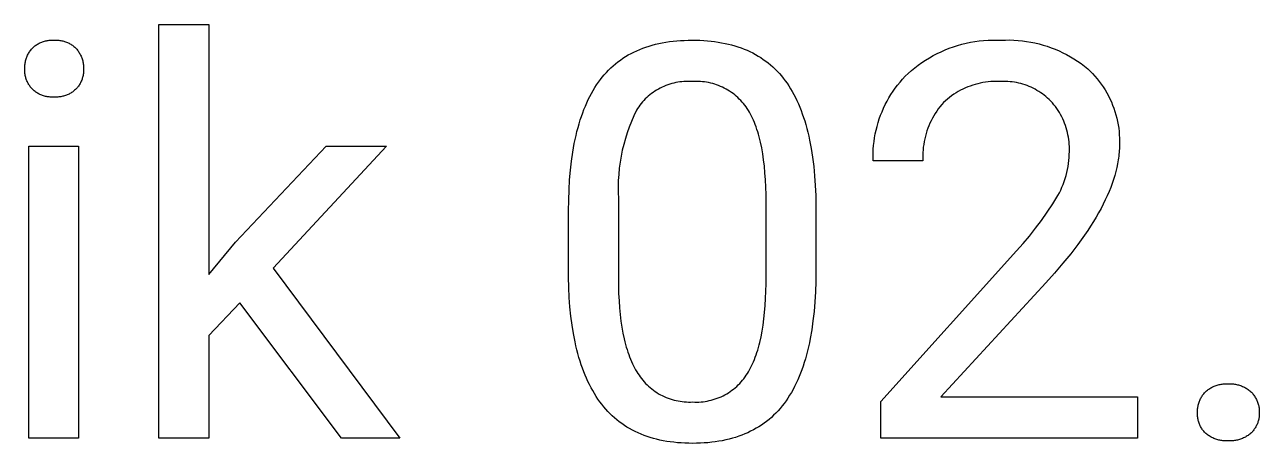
# Model space of a CAD drawing. Header units: millimetres. Extents: x 1102 to 5170, y 19 to 2862.
# Drawn here: x 4600.9 to 4686.3, y 199.1 to 228.1 of the extents above; entities that cross this region are included whole.
import ezdxf

# ---------------------------------------------------------------- set-up
doc = ezdxf.new("R2010")
doc.units = ezdxf.units.MM
doc.header["$MEASUREMENT"] = 0
doc.layers.add('Domyślny', color=7, linetype='Continuous', true_color=0x000000)

msp = doc.modelspace()

# ---------------------------------------------------------------- linework, layer by layer
at = {"layer": 'Domyślny'}
for p, q in [((4610.194, 199.45), (4610.194, 228.097)), ((4610.194, 228.097), (4613.638, 228.097)), ((4613.638, 228.097), (4613.638, 210.8)), ((4601.327, 226.339), (4601.37, 226.393)), ((4601.37, 226.393), (4601.416, 226.447)), ((4601.416, 226.447), (4601.463, 226.494)), ((4601.463, 226.494), (4601.512, 226.539)), ((4601.512, 226.539), (4601.563, 226.583)), ((4601.563, 226.583), (4601.615, 226.625)), ((4601.615, 226.625), (4601.669, 226.665)), ((4601.669, 226.665), (4601.724, 226.703)), ((4601.724, 226.703), (4601.781, 226.74)), ((4601.781, 226.74), (4601.838, 226.774)), ((4601.838, 226.774), (4601.897, 226.806)), ((4601.897, 226.806), (4601.957, 226.836)), ((4601.957, 226.836), (4602.018, 226.864)), ((4602.018, 226.864), (4602.079, 226.89)), ((4602.079, 226.89), (4602.142, 226.914)), ((4602.142, 226.914), (4602.206, 226.936)), ((4602.206, 226.936), (4602.27, 226.955)), ((4602.27, 226.955), (4602.335, 226.972)), ((4602.335, 226.972), (4602.4, 226.987)), ((4602.4, 226.987), (4602.466, 227)), ((4602.466, 227), (4602.532, 227.01)), ((4602.532, 227.01), (4602.599, 227.018)), ((4602.599, 227.018), (4602.665, 227.024)), ((4602.665, 227.024), (4602.732, 227.027)), ((4602.732, 227.027), (4602.799, 227.028)), ((4602.799, 227.028), (4602.866, 227.027)), ((4602.866, 227.027), (4602.933, 227.023)), ((4602.933, 227.023), (4603, 227.026)), ((4603, 227.026), (4603.068, 227.028)), ((4603.068, 227.028), (4603.135, 227.027)), ((4603.135, 227.027), (4603.202, 227.023)), ((4603.202, 227.023), (4603.269, 227.017)), ((4603.269, 227.017), (4603.336, 227.009)), ((4603.336, 227.009), (4603.403, 226.999)), ((4603.403, 226.999), (4603.469, 226.986)), ((4603.469, 226.986), (4603.534, 226.972)), ((4603.534, 226.972), (4603.6, 226.954)), ((4603.6, 226.954), (4603.664, 226.935)), ((4603.664, 226.935), (4603.728, 226.913)), ((4603.728, 226.913), (4603.791, 226.89)), ((4603.791, 226.89), (4603.853, 226.864)), ((4603.853, 226.864), (4603.914, 226.836)), ((4603.914, 226.836), (4603.974, 226.805)), ((4603.974, 226.805), (4604.033, 226.773)), ((4604.033, 226.773), (4604.091, 226.739)), ((4604.091, 226.739), (4604.148, 226.703)), ((4604.148, 226.703), (4604.204, 226.665)), ((4604.204, 226.665), (4604.258, 226.625)), ((4604.258, 226.625), (4604.31, 226.583)), ((4604.31, 226.583), (4604.362, 226.539)), ((4604.362, 226.539), (4604.411, 226.494)), ((4604.411, 226.494), (4604.459, 226.447)), ((4604.459, 226.447), (4604.505, 226.394)), ((4604.505, 226.394), (4604.549, 226.339)), ((4643.255, 226.295), (4643.46, 226.383)), ((4643.46, 226.383), (4643.67, 226.465)), ((4643.67, 226.465), (4643.884, 226.542)), ((4643.884, 226.542), (4644.102, 226.613)), ((4644.102, 226.613), (4644.325, 226.679)), ((4644.325, 226.679), (4644.553, 226.738)), ((4644.553, 226.738), (4644.786, 226.792)), ((4644.786, 226.792), (4645.022, 226.841)), ((4645.022, 226.841), (4645.264, 226.883)), ((4645.264, 226.883), (4645.51, 226.92)), ((4645.51, 226.92), (4645.761, 226.952)), ((4645.761, 226.952), (4646.016, 226.977)), ((4646.016, 226.977), (4646.276, 226.997)), ((4646.276, 226.997), (4646.54, 227.011)), ((4646.54, 227.011), (4646.809, 227.02)), ((4646.809, 227.02), (4647.083, 227.023)), ((4647.083, 227.023), (4647.354, 227.02)), ((4647.354, 227.02), (4647.621, 227.012)), ((4647.621, 227.012), (4647.883, 226.998)), ((4647.883, 226.998), (4648.141, 226.979)), ((4648.141, 226.979), (4648.394, 226.954)), ((4648.394, 226.954), (4648.643, 226.924)), ((4648.643, 226.924), (4648.887, 226.888)), ((4648.887, 226.888), (4649.126, 226.847)), ((4649.126, 226.847), (4649.362, 226.801)), ((4649.362, 226.801), (4649.592, 226.748)), ((4649.592, 226.748), (4649.818, 226.691)), ((4649.818, 226.691), (4650.04, 226.628)), ((4650.04, 226.628), (4650.257, 226.559)), ((4650.257, 226.559), (4650.47, 226.485)), ((4650.47, 226.485), (4650.678, 226.405)), ((4650.678, 226.405), (4650.881, 226.32)), ((4664.59, 226.345), (4664.874, 226.458)), ((4664.874, 226.458), (4665.162, 226.561)), ((4665.162, 226.561), (4665.453, 226.654)), ((4665.453, 226.654), (4665.747, 226.737)), ((4665.747, 226.737), (4666.044, 226.81)), ((4666.044, 226.81), (4666.343, 226.873)), ((4666.343, 226.873), (4666.645, 226.926)), ((4666.645, 226.926), (4666.947, 226.968)), ((4666.947, 226.968), (4667.251, 227)), ((4667.251, 227), (4667.556, 227.021)), ((4667.556, 227.021), (4667.862, 227.032)), ((4667.862, 227.032), (4668.168, 227.033)), ((4668.168, 227.033), (4668.473, 227.023)), ((4668.473, 227.023), (4668.766, 227.034)), ((4668.766, 227.034), (4669.06, 227.035)), ((4669.06, 227.035), (4669.353, 227.026)), ((4669.353, 227.026), (4669.645, 227.007)), ((4669.645, 227.007), (4669.937, 226.978)), ((4669.937, 226.978), (4670.228, 226.94)), ((4670.228, 226.94), (4670.517, 226.891)), ((4670.517, 226.891), (4670.804, 226.832)), ((4670.804, 226.832), (4671.089, 226.764)), ((4671.089, 226.764), (4671.372, 226.686)), ((4671.372, 226.686), (4671.652, 226.598)), ((4671.652, 226.598), (4671.929, 226.501)), ((4671.929, 226.501), (4672.202, 226.394)), ((4672.202, 226.394), (4672.471, 226.278)), ((4600.948, 225.52), (4600.964, 225.588)), ((4600.964, 225.588), (4600.982, 225.656)), ((4600.982, 225.656), (4601.003, 225.723)), ((4601.003, 225.723), (4601.026, 225.789)), ((4601.026, 225.789), (4601.05, 225.854)), ((4601.05, 225.854), (4601.078, 225.918)), ((4601.078, 225.918), (4601.107, 225.982)), ((4601.107, 225.982), (4601.138, 226.044)), ((4601.138, 226.044), (4601.172, 226.106)), ((4601.172, 226.106), (4601.208, 226.166)), ((4601.208, 226.166), (4601.245, 226.225)), ((4601.245, 226.225), (4601.285, 226.282)), ((4601.285, 226.282), (4601.327, 226.339)), ((4604.549, 226.339), (4604.592, 226.283)), ((4604.592, 226.283), (4604.632, 226.226)), ((4604.632, 226.226), (4604.67, 226.167)), ((4604.67, 226.167), (4604.706, 226.107)), ((4604.706, 226.107), (4604.74, 226.046)), ((4604.74, 226.046), (4604.772, 225.983)), ((4604.772, 225.983), (4604.802, 225.92)), ((4604.802, 225.92), (4604.83, 225.855)), ((4604.83, 225.855), (4604.855, 225.79)), ((4604.855, 225.79), (4604.878, 225.724)), ((4604.878, 225.724), (4604.899, 225.657)), ((4604.899, 225.657), (4604.918, 225.589)), ((4604.918, 225.589), (4604.934, 225.521)), ((4641.95, 225.518), (4642.122, 225.646)), ((4642.122, 225.646), (4642.3, 225.769)), ((4642.3, 225.769), (4642.482, 225.885)), ((4642.482, 225.885), (4642.668, 225.996)), ((4642.668, 225.996), (4642.859, 226.101)), ((4642.859, 226.101), (4643.055, 226.201)), ((4643.055, 226.201), (4643.255, 226.295)), ((4650.881, 226.32), (4651.081, 226.23)), ((4651.081, 226.23), (4651.275, 226.134)), ((4651.275, 226.134), (4651.465, 226.032)), ((4651.465, 226.032), (4651.651, 225.925)), ((4651.651, 225.925), (4651.832, 225.813)), ((4651.832, 225.813), (4652.008, 225.695)), ((4652.008, 225.695), (4652.18, 225.571)), ((4652.18, 225.571), (4652.348, 225.442)), ((4662.981, 225.471), (4663.236, 225.639)), ((4663.236, 225.639), (4663.497, 225.799)), ((4663.497, 225.799), (4663.763, 225.95)), ((4663.763, 225.95), (4664.034, 226.091)), ((4664.034, 226.091), (4664.31, 226.223)), ((4664.31, 226.223), (4664.59, 226.345)), ((4672.471, 226.278), (4672.737, 226.154)), ((4672.737, 226.154), (4672.997, 226.02)), ((4672.997, 226.02), (4673.254, 225.877)), ((4673.254, 225.877), (4673.505, 225.725)), ((4673.505, 225.725), (4673.75, 225.565)), ((4673.75, 225.565), (4673.991, 225.397)), ((4600.903, 225.104), (4600.905, 225.174)), ((4600.904, 225.034), (4600.903, 225.104)), ((4600.903, 224.968), (4600.904, 225.034)), ((4600.904, 224.901), (4600.903, 224.968)), ((4600.907, 224.835), (4600.904, 224.901)), ((4600.905, 225.174), (4600.909, 225.243)), ((4600.913, 224.769), (4600.907, 224.835)), ((4600.909, 225.243), (4600.915, 225.313)), ((4600.921, 224.704), (4600.913, 224.769)), ((4600.915, 225.313), (4600.924, 225.382)), ((4600.931, 224.638), (4600.921, 224.704)), ((4600.924, 225.382), (4600.935, 225.451)), ((4600.935, 225.451), (4600.948, 225.52)), ((4604.934, 225.521), (4604.947, 225.452)), ((4604.947, 225.452), (4604.959, 225.383)), ((4604.962, 224.703), (4604.952, 224.637)), ((4604.959, 225.383), (4604.968, 225.314)), ((4604.97, 224.769), (4604.962, 224.703)), ((4604.968, 225.314), (4604.974, 225.244)), ((4604.976, 224.835), (4604.97, 224.769)), ((4604.974, 225.244), (4604.979, 225.174)), ((4604.979, 224.901), (4604.976, 224.835)), ((4604.979, 225.174), (4604.98, 225.104)), ((4604.981, 224.967), (4604.979, 224.901)), ((4604.98, 225.104), (4604.98, 225.034)), ((4604.98, 225.034), (4604.981, 224.967)), ((4641.009, 224.631), (4641.155, 224.793)), ((4641.155, 224.793), (4641.304, 224.95)), ((4641.304, 224.95), (4641.459, 225.1)), ((4641.459, 225.1), (4641.618, 225.245)), ((4641.618, 225.245), (4641.781, 225.385)), ((4641.781, 225.385), (4641.95, 225.518)), ((4652.348, 225.442), (4652.511, 225.308)), ((4652.511, 225.308), (4652.669, 225.168)), ((4652.669, 225.168), (4652.823, 225.022)), ((4652.823, 225.022), (4652.973, 224.871)), ((4652.973, 224.871), (4653.118, 224.715)), ((4653.118, 224.715), (4653.258, 224.553)), ((4661.833, 224.523), (4662.022, 224.713)), ((4662.022, 224.713), (4662.252, 224.915)), ((4662.252, 224.915), (4662.488, 225.109)), ((4662.488, 225.109), (4662.732, 225.294)), ((4662.732, 225.294), (4662.981, 225.471)), ((4673.991, 225.397), (4674.225, 225.221)), ((4674.225, 225.221), (4674.453, 225.037)), ((4674.453, 225.037), (4674.625, 224.874)), ((4674.625, 224.874), (4674.79, 224.706)), ((4674.79, 224.706), (4674.95, 224.532)), ((4600.943, 224.573), (4600.931, 224.638)), ((4600.957, 224.509), (4600.943, 224.573)), ((4600.974, 224.445), (4600.957, 224.509)), ((4600.992, 224.381), (4600.974, 224.445)), ((4601.013, 224.318), (4600.992, 224.381)), ((4601.036, 224.256), (4601.013, 224.318)), ((4601.061, 224.195), (4601.036, 224.256)), ((4601.088, 224.135), (4601.061, 224.195)), ((4601.116, 224.075), (4601.088, 224.135)), ((4601.147, 224.017), (4601.116, 224.075)), ((4601.18, 223.959), (4601.147, 224.017)), ((4601.215, 223.903), (4601.18, 223.959)), ((4601.251, 223.848), (4601.215, 223.903)), ((4601.29, 223.794), (4601.251, 223.848)), ((4604.626, 223.847), (4604.587, 223.793)), ((4604.663, 223.902), (4604.626, 223.847)), ((4604.698, 223.958), (4604.663, 223.902)), ((4604.731, 224.015), (4604.698, 223.958)), ((4604.763, 224.074), (4604.731, 224.015)), ((4604.792, 224.133), (4604.763, 224.074)), ((4604.82, 224.194), (4604.792, 224.133)), ((4604.845, 224.255), (4604.82, 224.194)), ((4604.868, 224.317), (4604.845, 224.255)), ((4604.889, 224.38), (4604.868, 224.317)), ((4604.908, 224.443), (4604.889, 224.38)), ((4604.925, 224.508), (4604.908, 224.443)), ((4604.939, 224.572), (4604.925, 224.508)), ((4604.952, 224.637), (4604.939, 224.572)), ((4640.351, 223.734), (4640.474, 223.926)), ((4640.474, 223.926), (4640.601, 224.111)), ((4640.601, 224.111), (4640.733, 224.29)), ((4640.733, 224.29), (4640.869, 224.463)), ((4640.869, 224.463), (4641.009, 224.631)), ((4645.134, 223.824), (4645.004, 223.765)), ((4645.266, 223.879), (4645.134, 223.824)), ((4645.4, 223.929), (4645.266, 223.879)), ((4645.535, 223.974), (4645.4, 223.929)), ((4645.671, 224.014), (4645.535, 223.974)), ((4645.809, 224.05), (4645.671, 224.014)), ((4645.948, 224.082), (4645.809, 224.05)), ((4646.089, 224.108), (4645.948, 224.082)), ((4646.229, 224.13), (4646.089, 224.108)), ((4646.371, 224.147), (4646.229, 224.13)), ((4646.513, 224.159), (4646.371, 224.147)), ((4646.656, 224.166), (4646.513, 224.159)), ((4646.798, 224.168), (4646.656, 224.166)), ((4646.941, 224.166), (4646.798, 224.168)), ((4647.083, 224.158), (4646.941, 224.166)), ((4647.227, 224.166), (4647.083, 224.158)), ((4647.37, 224.168), (4647.227, 224.166)), ((4647.514, 224.166), (4647.37, 224.168)), ((4647.657, 224.159), (4647.514, 224.166)), ((4647.801, 224.147), (4647.657, 224.159)), ((4647.943, 224.13), (4647.801, 224.147)), ((4648.085, 224.108), (4647.943, 224.13)), ((4648.227, 224.081), (4648.085, 224.108)), ((4648.367, 224.05), (4648.227, 224.081)), ((4648.506, 224.014), (4648.367, 224.05)), ((4648.644, 223.973), (4648.506, 224.014)), ((4648.78, 223.928), (4648.644, 223.973)), ((4648.915, 223.877), (4648.78, 223.928)), ((4649.048, 223.823), (4648.915, 223.877)), ((4649.179, 223.764), (4649.048, 223.823)), ((4653.258, 224.553), (4653.394, 224.386)), ((4653.394, 224.386), (4653.526, 224.213)), ((4653.526, 224.213), (4653.653, 224.034)), ((4653.653, 224.034), (4653.776, 223.849)), ((4653.776, 223.849), (4653.896, 223.659)), ((4661.143, 223.701), (4661.305, 223.915)), ((4661.305, 223.915), (4661.474, 224.124)), ((4661.474, 224.124), (4661.65, 224.326)), ((4661.65, 224.326), (4661.833, 224.523)), ((4666.326, 223.846), (4666.156, 223.781)), ((4666.498, 223.905), (4666.326, 223.846)), ((4666.672, 223.959), (4666.498, 223.905)), ((4666.848, 224.006), (4666.672, 223.959)), ((4667.025, 224.048), (4666.848, 224.006)), ((4667.204, 224.083), (4667.025, 224.048)), ((4667.383, 224.112), (4667.204, 224.083)), ((4667.564, 224.135), (4667.383, 224.112)), ((4667.745, 224.152), (4667.564, 224.135)), ((4667.927, 224.163), (4667.745, 224.152)), ((4668.109, 224.168), (4667.927, 224.163)), ((4668.291, 224.166), (4668.109, 224.168)), ((4668.473, 224.158), (4668.291, 224.166)), ((4668.625, 224.162), (4668.473, 224.158)), ((4668.777, 224.162), (4668.625, 224.162)), ((4668.929, 224.156), (4668.777, 224.162)), ((4669.08, 224.145), (4668.929, 224.156)), ((4669.231, 224.128), (4669.08, 224.145)), ((4669.382, 224.107), (4669.231, 224.128)), ((4669.531, 224.081), (4669.382, 224.107)), ((4669.68, 224.049), (4669.531, 224.081)), ((4669.828, 224.013), (4669.68, 224.049)), ((4669.974, 223.971), (4669.828, 224.013)), ((4670.119, 223.925), (4669.974, 223.971)), ((4670.262, 223.874), (4670.119, 223.925)), ((4670.403, 223.818), (4670.262, 223.874)), ((4670.542, 223.757), (4670.403, 223.818)), ((4674.95, 224.532), (4675.104, 224.352)), ((4675.104, 224.352), (4675.251, 224.167)), ((4675.251, 224.167), (4675.392, 223.977)), ((4675.392, 223.977), (4675.526, 223.783)), ((4601.33, 223.741), (4601.29, 223.794)), ((4601.372, 223.69), (4601.33, 223.741)), ((4601.416, 223.641), (4601.372, 223.69)), ((4601.464, 223.595), (4601.416, 223.641)), ((4601.514, 223.55), (4601.464, 223.595)), ((4601.565, 223.508), (4601.514, 223.55)), ((4601.618, 223.467), (4601.565, 223.508)), ((4601.672, 223.428), (4601.618, 223.467)), ((4601.727, 223.391), (4601.672, 223.428)), ((4601.784, 223.356), (4601.727, 223.391)), ((4601.842, 223.323), (4601.784, 223.356)), ((4601.901, 223.292), (4601.842, 223.323)), ((4601.961, 223.262), (4601.901, 223.292)), ((4602.021, 223.235), (4601.961, 223.262)), ((4602.083, 223.21), (4602.021, 223.235)), ((4602.146, 223.187), (4602.083, 223.21)), ((4602.209, 223.166), (4602.146, 223.187)), ((4602.273, 223.148), (4602.209, 223.166)), ((4602.338, 223.131), (4602.273, 223.148)), ((4602.403, 223.117), (4602.338, 223.131)), ((4602.468, 223.105), (4602.403, 223.117)), ((4602.534, 223.095), (4602.468, 223.105)), ((4602.6, 223.088), (4602.534, 223.095)), ((4602.667, 223.082), (4602.6, 223.088)), ((4602.733, 223.079), (4602.667, 223.082)), ((4602.8, 223.079), (4602.733, 223.079)), ((4602.867, 223.08), (4602.8, 223.079)), ((4602.933, 223.084), (4602.867, 223.08)), ((4603, 223.08), (4602.933, 223.084)), ((4603.067, 223.079), (4603, 223.08)), ((4603.134, 223.08), (4603.067, 223.079)), ((4603.201, 223.083), (4603.134, 223.08)), ((4603.267, 223.088), (4603.201, 223.083)), ((4603.334, 223.096), (4603.267, 223.088)), ((4603.4, 223.106), (4603.334, 223.096)), ((4603.466, 223.118), (4603.4, 223.106)), ((4603.531, 223.132), (4603.466, 223.118)), ((4603.596, 223.149), (4603.531, 223.132)), ((4603.661, 223.167), (4603.596, 223.149)), ((4603.724, 223.188), (4603.661, 223.167)), ((4603.787, 223.211), (4603.724, 223.188)), ((4603.849, 223.236), (4603.787, 223.211)), ((4603.91, 223.263), (4603.849, 223.236)), ((4603.971, 223.292), (4603.91, 223.263)), ((4604.03, 223.323), (4603.971, 223.292)), ((4604.088, 223.357), (4604.03, 223.323)), ((4604.145, 223.392), (4604.088, 223.357)), ((4604.201, 223.429), (4604.145, 223.392)), ((4604.255, 223.468), (4604.201, 223.429)), ((4604.308, 223.508), (4604.255, 223.468)), ((4604.36, 223.551), (4604.308, 223.508)), ((4604.411, 223.595), (4604.36, 223.551)), ((4604.459, 223.641), (4604.411, 223.595)), ((4604.503, 223.69), (4604.459, 223.641)), ((4604.546, 223.741), (4604.503, 223.69)), ((4604.587, 223.793), (4604.546, 223.741)), ((4639.898, 222.91), (4640.005, 223.125)), ((4640.005, 223.125), (4640.117, 223.334)), ((4640.117, 223.334), (4640.232, 223.537)), ((4640.232, 223.537), (4640.351, 223.734)), ((4643.947, 223.047), (4643.844, 222.948)), ((4644.053, 223.143), (4643.947, 223.047)), ((4644.162, 223.235), (4644.053, 223.143)), ((4644.274, 223.322), (4644.162, 223.235)), ((4644.389, 223.407), (4644.274, 223.322)), ((4644.507, 223.487), (4644.389, 223.407)), ((4644.628, 223.563), (4644.507, 223.487)), ((4644.751, 223.634), (4644.628, 223.563)), ((4644.877, 223.702), (4644.751, 223.634)), ((4645.004, 223.765), (4644.877, 223.702)), ((4649.307, 223.7), (4649.179, 223.764)), ((4649.434, 223.632), (4649.307, 223.7)), ((4649.558, 223.56), (4649.434, 223.632)), ((4649.68, 223.484), (4649.558, 223.56)), ((4649.799, 223.404), (4649.68, 223.484)), ((4649.916, 223.319), (4649.799, 223.404)), ((4650.029, 223.231), (4649.916, 223.319)), ((4650.139, 223.139), (4650.029, 223.231)), ((4650.246, 223.043), (4650.139, 223.139)), ((4650.35, 222.944), (4650.246, 223.043)), ((4653.896, 223.659), (4654.011, 223.462)), ((4654.011, 223.462), (4654.123, 223.26)), ((4654.123, 223.26), (4654.23, 223.052)), ((4654.23, 223.052), (4654.334, 222.837)), ((4660.57, 222.794), (4660.702, 223.028)), ((4660.702, 223.028), (4660.842, 223.257)), ((4660.842, 223.257), (4660.989, 223.482)), ((4660.989, 223.482), (4661.143, 223.701)), ((4664.895, 223.06), (4664.752, 222.946)), ((4665.041, 223.168), (4664.895, 223.06)), ((4665.191, 223.272), (4665.041, 223.168)), ((4665.344, 223.37), (4665.191, 223.272)), ((4665.501, 223.463), (4665.344, 223.37)), ((4665.66, 223.551), (4665.501, 223.463)), ((4665.823, 223.633), (4665.66, 223.551)), ((4665.988, 223.71), (4665.823, 223.633)), ((4666.156, 223.781), (4665.988, 223.71)), ((4670.679, 223.692), (4670.542, 223.757)), ((4670.814, 223.622), (4670.679, 223.692)), ((4670.946, 223.547), (4670.814, 223.622)), ((4671.076, 223.468), (4670.946, 223.547)), ((4671.203, 223.385), (4671.076, 223.468)), ((4671.328, 223.298), (4671.203, 223.385)), ((4671.449, 223.206), (4671.328, 223.298)), ((4671.567, 223.11), (4671.449, 223.206)), ((4671.681, 223.011), (4671.567, 223.11)), ((4671.793, 222.907), (4671.681, 223.011)), ((4675.526, 223.783), (4675.653, 223.584)), ((4675.653, 223.584), (4675.774, 223.38)), ((4675.774, 223.38), (4675.887, 223.173)), ((4675.887, 223.173), (4675.992, 222.961)), ((4675.992, 222.961), (4676.091, 222.746)), ((4639.511, 221.989), (4639.602, 222.229)), ((4639.602, 222.229), (4639.697, 222.462)), ((4639.697, 222.462), (4639.796, 222.689)), ((4639.796, 222.689), (4639.898, 222.91)), ((4643.228, 222.166), (4643.048, 221.785)), ((4643.304, 222.287), (4643.228, 222.166)), ((4643.385, 222.404), (4643.304, 222.287)), ((4643.469, 222.519), (4643.385, 222.404)), ((4643.557, 222.631), (4643.469, 222.519)), ((4643.649, 222.74), (4643.557, 222.631)), ((4643.745, 222.846), (4643.649, 222.74)), ((4643.844, 222.948), (4643.745, 222.846)), ((4650.451, 222.841), (4650.35, 222.944)), ((4650.547, 222.735), (4650.451, 222.841)), ((4650.641, 222.625), (4650.547, 222.735)), ((4650.73, 222.513), (4650.641, 222.625)), ((4650.815, 222.397), (4650.73, 222.513)), ((4650.897, 222.279), (4650.815, 222.397)), ((4650.974, 222.158), (4650.897, 222.279)), ((4651.05, 222.031), (4650.974, 222.158)), ((4654.334, 222.837), (4654.434, 222.617)), ((4654.434, 222.617), (4654.53, 222.391)), ((4654.53, 222.391), (4654.622, 222.158)), ((4654.622, 222.158), (4654.709, 221.92)), ((4660.223, 222.068), (4660.33, 222.314)), ((4660.33, 222.314), (4660.446, 222.556)), ((4660.446, 222.556), (4660.57, 222.794)), ((4664.116, 222.26), (4664.006, 222.104)), ((4664.232, 222.413), (4664.116, 222.26)), ((4664.354, 222.561), (4664.232, 222.413)), ((4664.48, 222.705), (4664.354, 222.561)), ((4664.614, 222.828), (4664.48, 222.705)), ((4664.752, 222.946), (4664.614, 222.828)), ((4671.9, 222.8), (4671.793, 222.907)), ((4672.01, 222.676), (4671.9, 222.8)), ((4672.116, 222.549), (4672.01, 222.676)), ((4672.218, 222.419), (4672.116, 222.549)), ((4672.314, 222.285), (4672.218, 222.419)), ((4672.407, 222.147), (4672.314, 222.285)), ((4672.494, 222.007), (4672.407, 222.147)), ((4676.091, 222.746), (4676.181, 222.528)), ((4676.181, 222.528), (4676.265, 222.307)), ((4676.265, 222.307), (4676.34, 222.083)), ((4639.263, 221.236), (4639.341, 221.493)), ((4639.341, 221.493), (4639.424, 221.744)), ((4639.424, 221.744), (4639.511, 221.989)), ((4642.882, 221.399), (4642.729, 221.006)), ((4643.048, 221.785), (4642.882, 221.399)), ((4651.123, 221.899), (4651.05, 222.031)), ((4651.194, 221.762), (4651.123, 221.899)), ((4651.262, 221.621), (4651.194, 221.762)), ((4651.328, 221.475), (4651.262, 221.621)), ((4651.392, 221.324), (4651.328, 221.475)), ((4651.453, 221.169), (4651.392, 221.324)), ((4654.709, 221.92), (4654.794, 221.676)), ((4654.794, 221.676), (4654.874, 221.426)), ((4654.874, 221.426), (4654.95, 221.17)), ((4659.876, 221.053), (4659.95, 221.311)), ((4659.95, 221.311), (4660.033, 221.566)), ((4660.033, 221.566), (4660.123, 221.819)), ((4660.123, 221.819), (4660.223, 222.068)), ((4663.537, 221.271), (4663.461, 221.095)), ((4663.619, 221.444), (4663.537, 221.271)), ((4663.707, 221.614), (4663.619, 221.444)), ((4663.801, 221.78), (4663.707, 221.614)), ((4663.901, 221.944), (4663.801, 221.78)), ((4664.006, 222.104), (4663.901, 221.944)), ((4672.577, 221.864), (4672.494, 222.007)), ((4672.655, 221.718), (4672.577, 221.864)), ((4672.728, 221.569), (4672.655, 221.718)), ((4672.795, 221.418), (4672.728, 221.569)), ((4672.858, 221.265), (4672.795, 221.418)), ((4672.915, 221.11), (4672.858, 221.265)), ((4676.34, 222.083), (4676.407, 221.856)), ((4676.407, 221.856), (4676.467, 221.628)), ((4676.467, 221.628), (4676.518, 221.397)), ((4676.518, 221.397), (4676.562, 221.165)), ((4638.988, 220.146), (4639.051, 220.428)), ((4639.051, 220.428), (4639.117, 220.703)), ((4639.117, 220.703), (4639.188, 220.972)), ((4639.188, 220.972), (4639.263, 221.236)), ((4642.589, 220.609), (4642.463, 220.207)), ((4642.729, 221.006), (4642.589, 220.609)), ((4651.512, 221.009), (4651.453, 221.169)), ((4651.568, 220.845), (4651.512, 221.009)), ((4651.622, 220.676), (4651.568, 220.845)), ((4651.674, 220.502), (4651.622, 220.676)), ((4651.723, 220.324), (4651.674, 220.502)), ((4654.95, 221.17), (4655.022, 220.908)), ((4655.022, 220.908), (4655.09, 220.64)), ((4655.09, 220.64), (4655.155, 220.366)), ((4659.707, 220.266), (4659.755, 220.53)), ((4659.755, 220.53), (4659.811, 220.792)), ((4659.811, 220.792), (4659.876, 221.053)), ((4663.271, 220.553), (4663.22, 220.369)), ((4663.328, 220.736), (4663.271, 220.553)), ((4663.392, 220.917), (4663.328, 220.736)), ((4663.461, 221.095), (4663.392, 220.917)), ((4672.967, 220.953), (4672.915, 221.11)), ((4673.014, 220.794), (4672.967, 220.953)), ((4673.055, 220.634), (4673.014, 220.794)), ((4673.091, 220.472), (4673.055, 220.634)), ((4673.121, 220.31), (4673.091, 220.472)), ((4676.562, 221.165), (4676.597, 220.931)), ((4676.597, 220.931), (4676.624, 220.696)), ((4676.624, 220.696), (4676.643, 220.461)), ((4676.643, 220.461), (4676.654, 220.225)), ((4601.183, 199.45), (4601.183, 219.682)), ((4601.183, 219.682), (4604.63, 219.682)), ((4604.63, 219.682), (4604.63, 199.45)), ((4615.482, 213.024), (4621.757, 219.682)), ((4625.947, 219.682), (4618.106, 211.231)), ((4621.757, 219.682), (4625.947, 219.682)), ((4638.824, 219.266), (4638.929, 219.859)), ((4638.929, 219.859), (4638.988, 220.146)), ((4642.351, 219.802), (4642.253, 219.392)), ((4642.463, 220.207), (4642.351, 219.802)), ((4651.77, 220.141), (4651.723, 220.324)), ((4651.814, 219.954), (4651.77, 220.141)), ((4651.896, 219.564), (4651.814, 219.954)), ((4651.968, 219.157), (4651.896, 219.564)), ((4655.155, 220.366), (4655.215, 220.086)), ((4655.215, 220.086), (4655.324, 219.508)), ((4659.619, 219.466), (4659.639, 219.733)), ((4659.639, 219.733), (4659.669, 220)), ((4659.669, 220), (4659.707, 220.266)), ((4663.08, 219.617), (4663.062, 219.426)), ((4663.105, 219.806), (4663.08, 219.617)), ((4663.137, 219.995), (4663.105, 219.806)), ((4663.175, 220.183), (4663.137, 219.995)), ((4663.22, 220.369), (4663.175, 220.183)), ((4673.145, 220.146), (4673.121, 220.31)), ((4673.164, 219.982), (4673.145, 220.146)), ((4673.178, 219.817), (4673.164, 219.982)), ((4673.186, 219.652), (4673.178, 219.817)), ((4673.188, 219.486), (4673.186, 219.652)), ((4676.649, 219.626), (4676.646, 219.5)), ((4676.651, 219.752), (4676.649, 219.626)), ((4676.656, 219.988), (4676.651, 219.752)), ((4676.654, 220.225), (4676.656, 219.988)), ((4638.736, 218.649), (4638.824, 219.266)), ((4642.169, 218.98), (4642.099, 218.564)), ((4642.253, 219.392), (4642.169, 218.98)), ((4652.03, 218.731), (4651.968, 219.157)), ((4652.083, 218.286), (4652.03, 218.731)), ((4655.324, 219.508), (4655.418, 218.907)), ((4655.418, 218.907), (4655.495, 218.281)), ((4659.604, 218.929), (4659.607, 219.198)), ((4659.611, 218.661), (4659.604, 218.929)), ((4659.607, 219.198), (4659.619, 219.466)), ((4663.05, 219.235), (4663.045, 219.044)), ((4663.045, 219.044), (4663.046, 218.852)), ((4663.046, 218.852), (4663.054, 218.661)), ((4663.062, 219.426), (4663.05, 219.235)), ((4673.15, 218.684), (4673.169, 218.896)), ((4673.169, 218.896), (4673.18, 219.108)), ((4673.18, 219.108), (4673.184, 219.321)), ((4673.184, 219.321), (4673.188, 219.486)), ((4676.571, 218.726), (4676.526, 218.462)), ((4676.589, 218.857), (4676.571, 218.726)), ((4676.606, 218.987), (4676.589, 218.857)), ((4676.619, 219.116), (4676.606, 218.987)), ((4676.631, 219.245), (4676.619, 219.116)), ((4676.639, 219.373), (4676.631, 219.245)), ((4676.646, 219.5), (4676.639, 219.373)), ((4638.606, 217.343), (4638.663, 218.008)), ((4638.663, 218.008), (4638.736, 218.649)), ((4642.043, 218.147), (4642.002, 217.728)), ((4642.099, 218.564), (4642.043, 218.147)), ((4652.126, 217.823), (4652.083, 218.286)), ((4655.495, 218.281), (4655.557, 217.632)), ((4663.054, 218.661), (4659.611, 218.661)), ((4672.953, 217.639), (4673.006, 217.845)), ((4673.006, 217.845), (4673.053, 218.053)), ((4673.053, 218.053), (4673.092, 218.262)), ((4673.092, 218.262), (4673.125, 218.472)), ((4673.125, 218.472), (4673.15, 218.684)), ((4676.406, 217.925), (4676.332, 217.652)), ((4676.471, 218.195), (4676.406, 217.925)), ((4676.526, 218.462), (4676.471, 218.195)), ((4638.566, 216.654), (4638.606, 217.343)), ((4641.975, 217.308), (4641.962, 216.887)), ((4642.002, 217.728), (4641.975, 217.308)), ((4652.159, 217.341), (4652.126, 217.823)), ((4652.183, 216.841), (4652.159, 217.341)), ((4655.557, 217.632), (4655.604, 216.959)), ((4672.673, 216.836), (4672.753, 217.033)), ((4672.753, 217.033), (4672.826, 217.233)), ((4672.826, 217.233), (4672.893, 217.435)), ((4672.893, 217.435), (4672.953, 217.639)), ((4676.152, 217.097), (4676.048, 216.815)), ((4676.247, 217.376), (4676.152, 217.097)), ((4676.332, 217.652), (4676.247, 217.376)), ((4638.542, 215.94), (4638.566, 216.654)), ((4641.962, 216.887), (4641.964, 216.466)), ((4641.964, 216.466), (4641.98, 216.045)), ((4652.198, 216.322), (4652.183, 216.841)), ((4652.203, 215.785), (4652.198, 216.322)), ((4655.604, 216.959), (4655.634, 216.262)), ((4655.634, 216.262), (4655.649, 215.542)), ((4672.035, 215.677), (4672.394, 216.262)), ((4672.394, 216.262), (4672.493, 216.45)), ((4672.493, 216.45), (4672.586, 216.642)), ((4672.586, 216.642), (4672.673, 216.836)), ((4675.808, 216.242), (4675.674, 215.951)), ((4675.933, 216.53), (4675.808, 216.242)), ((4676.048, 216.815), (4675.933, 216.53)), ((4638.534, 215.203), (4638.542, 215.94)), ((4641.98, 216.045), (4641.98, 210.537)), ((4652.203, 210.145), (4652.203, 215.785)), ((4655.649, 215.542), (4655.649, 211.06)), ((4671.658, 215.103), (4672.035, 215.677)), ((4675.375, 215.36), (4675.21, 215.061)), ((4675.529, 215.657), (4675.375, 215.36)), ((4675.674, 215.951), (4675.529, 215.657)), ((4638.534, 210.593), (4638.534, 215.203)), ((4670.852, 213.991), (4671.263, 214.54)), ((4671.263, 214.54), (4671.658, 215.103)), ((4674.852, 214.452), (4674.657, 214.143)), ((4675.036, 214.758), (4674.852, 214.452)), ((4675.21, 215.061), (4675.036, 214.758)), ((4670.423, 213.454), (4670.852, 213.991)), ((4674.453, 213.831), (4674.239, 213.516)), ((4674.657, 214.143), (4674.453, 213.831)), ((4613.638, 210.8), (4615.482, 213.024)), ((4669.517, 212.422), (4669.978, 212.931)), ((4669.978, 212.931), (4670.423, 213.454)), ((4673.78, 212.878), (4673.282, 212.227)), ((4674.239, 213.516), (4673.78, 212.878)), ((4660.131, 201.979), (4669.517, 212.422)), ((4673.282, 212.227), (4672.744, 211.565)), ((4618.106, 211.231), (4626.859, 199.45)), ((4655.649, 211.06), (4655.641, 210.314)), ((4672.744, 211.565), (4672.166, 210.89)), ((4638.551, 209.887), (4638.534, 210.593)), ((4641.98, 210.537), (4641.985, 209.997)), ((4655.641, 210.314), (4655.617, 209.592)), ((4671.548, 210.204), (4664.285, 202.315)), ((4672.166, 210.89), (4671.548, 210.204)), ((4638.584, 209.204), (4638.551, 209.887)), ((4641.985, 209.997), (4642, 209.475)), ((4642, 209.475), (4642.025, 208.97)), ((4652.17, 209.12), (4652.191, 209.623)), ((4652.191, 209.623), (4652.203, 210.145)), ((4655.617, 209.592), (4655.577, 208.894)), ((4615.798, 208.819), (4613.638, 206.556)), ((4622.817, 199.45), (4615.798, 208.819)), ((4638.633, 208.543), (4638.584, 209.204)), ((4638.697, 207.905), (4638.633, 208.543)), ((4642.025, 208.97), (4642.06, 208.484)), ((4642.06, 208.484), (4642.105, 208.016)), ((4652.101, 208.165), (4652.14, 208.633)), ((4652.14, 208.633), (4652.17, 209.12)), ((4655.577, 208.894), (4655.52, 208.221)), ((4638.777, 207.288), (4638.697, 207.905)), ((4642.105, 208.016), (4642.16, 207.566)), ((4651.994, 207.282), (4652.052, 207.714)), ((4652.052, 207.714), (4652.101, 208.165)), ((4655.52, 208.221), (4655.447, 207.572)), ((4638.873, 206.694), (4638.777, 207.288)), ((4642.16, 207.566), (4642.224, 207.133)), ((4642.224, 207.133), (4642.299, 206.719)), ((4651.851, 206.469), (4651.927, 206.866)), ((4651.927, 206.866), (4651.994, 207.282)), ((4655.358, 206.947), (4655.253, 206.347)), ((4655.447, 207.572), (4655.358, 206.947)), ((4613.638, 206.556), (4613.638, 199.45)), ((4638.985, 206.122), (4638.873, 206.694)), ((4639.046, 205.845), (4638.985, 206.122)), ((4642.299, 206.719), (4642.384, 206.323)), ((4642.384, 206.323), (4642.43, 206.131)), ((4642.43, 206.131), (4642.479, 205.944)), ((4642.479, 205.944), (4642.53, 205.762)), ((4651.671, 205.728), (4651.719, 205.906)), ((4651.719, 205.906), (4651.766, 206.089)), ((4651.766, 206.089), (4651.851, 206.469)), ((4655.195, 206.056), (4655.132, 205.771)), ((4655.253, 206.347), (4655.195, 206.056)), ((4639.112, 205.572), (4639.046, 205.845)), ((4639.181, 205.306), (4639.112, 205.572)), ((4639.255, 205.045), (4639.181, 205.306)), ((4639.332, 204.79), (4639.255, 205.045)), ((4642.53, 205.762), (4642.583, 205.584)), ((4642.583, 205.584), (4642.639, 205.41)), ((4642.639, 205.41), (4642.698, 205.241)), ((4642.698, 205.241), (4642.759, 205.077)), ((4642.759, 205.077), (4642.822, 204.917)), ((4651.394, 204.9), (4651.454, 205.057)), ((4651.454, 205.057), (4651.512, 205.218)), ((4651.512, 205.218), (4651.567, 205.383)), ((4651.567, 205.383), (4651.62, 205.553)), ((4651.62, 205.553), (4651.671, 205.728)), ((4654.995, 205.22), (4654.92, 204.953)), ((4655.066, 205.493), (4654.995, 205.22)), ((4655.132, 205.771), (4655.066, 205.493)), ((4639.413, 204.54), (4639.332, 204.79)), ((4639.498, 204.296), (4639.413, 204.54)), ((4639.588, 204.057), (4639.498, 204.296)), ((4642.822, 204.917), (4642.888, 204.761)), ((4642.888, 204.761), (4642.957, 204.61)), ((4642.957, 204.61), (4643.028, 204.463)), ((4643.028, 204.463), (4643.101, 204.321)), ((4643.101, 204.321), (4643.177, 204.184)), ((4643.177, 204.184), (4643.256, 204.051)), ((4650.985, 204.054), (4651.059, 204.184)), ((4651.059, 204.184), (4651.13, 204.319)), ((4651.13, 204.319), (4651.2, 204.457)), ((4651.2, 204.457), (4651.267, 204.601)), ((4651.267, 204.601), (4651.331, 204.748)), ((4651.331, 204.748), (4651.394, 204.9)), ((4654.672, 204.19), (4654.581, 203.948)), ((4654.759, 204.439), (4654.672, 204.19)), ((4654.842, 204.693), (4654.759, 204.439)), ((4654.92, 204.953), (4654.842, 204.693)), ((4639.681, 203.824), (4639.588, 204.057)), ((4639.778, 203.596), (4639.681, 203.824)), ((4639.879, 203.374), (4639.778, 203.596)), ((4639.983, 203.158), (4639.879, 203.374)), ((4643.256, 204.051), (4643.331, 203.927)), ((4643.331, 203.927), (4643.41, 203.806)), ((4643.41, 203.806), (4643.493, 203.688)), ((4643.493, 203.688), (4643.58, 203.573)), ((4643.58, 203.573), (4643.671, 203.46)), ((4643.671, 203.46), (4643.765, 203.351)), ((4643.765, 203.351), (4643.864, 203.246)), ((4650.38, 203.242), (4650.478, 203.349)), ((4650.478, 203.349), (4650.572, 203.459)), ((4650.572, 203.459), (4650.662, 203.572)), ((4650.662, 203.572), (4650.748, 203.688)), ((4650.748, 203.688), (4650.831, 203.807)), ((4650.831, 203.807), (4650.909, 203.929)), ((4650.909, 203.929), (4650.985, 204.054)), ((4654.387, 203.482), (4654.284, 203.258)), ((4654.486, 203.712), (4654.387, 203.482)), ((4654.581, 203.948), (4654.486, 203.712)), ((4640.092, 202.947), (4639.983, 203.158)), ((4640.205, 202.742), (4640.092, 202.947)), ((4640.321, 202.542), (4640.205, 202.742)), ((4640.442, 202.348), (4640.321, 202.542)), ((4643.864, 203.246), (4643.965, 203.143)), ((4643.965, 203.143), (4644.071, 203.044)), ((4644.071, 203.044), (4644.18, 202.949)), ((4644.18, 202.949), (4644.291, 202.858)), ((4644.291, 202.858), (4644.406, 202.771)), ((4644.406, 202.771), (4644.524, 202.687)), ((4644.524, 202.687), (4644.645, 202.608)), ((4644.645, 202.608), (4644.768, 202.532)), ((4644.768, 202.532), (4644.894, 202.461)), ((4644.894, 202.461), (4645.022, 202.395)), ((4649.35, 202.454), (4649.476, 202.525)), ((4649.476, 202.525), (4649.599, 202.601)), ((4649.599, 202.601), (4649.72, 202.68)), ((4649.72, 202.68), (4649.838, 202.764)), ((4649.838, 202.764), (4649.953, 202.852)), ((4649.953, 202.852), (4650.065, 202.944)), ((4650.065, 202.944), (4650.173, 203.04)), ((4650.173, 203.04), (4650.278, 203.139)), ((4650.278, 203.139), (4650.38, 203.242)), ((4653.951, 202.622), (4653.832, 202.423)), ((4654.066, 202.828), (4653.951, 202.622)), ((4654.177, 203.04), (4654.066, 202.828)), ((4654.284, 203.258), (4654.177, 203.04)), ((4682.408, 202.424), (4682.447, 202.479)), ((4682.447, 202.479), (4682.489, 202.533)), ((4682.489, 202.533), (4682.532, 202.585)), ((4682.532, 202.585), (4682.577, 202.636)), ((4682.577, 202.636), (4682.628, 202.684)), ((4682.628, 202.684), (4682.681, 202.73)), ((4682.681, 202.73), (4682.735, 202.774)), ((4682.735, 202.774), (4682.79, 202.816)), ((4682.79, 202.816), (4682.847, 202.856)), ((4682.847, 202.856), (4682.905, 202.895)), ((4682.905, 202.895), (4682.965, 202.931)), ((4682.965, 202.931), (4683.026, 202.965)), ((4683.026, 202.965), (4683.087, 202.998)), ((4683.087, 202.998), (4683.15, 203.028)), ((4683.15, 203.028), (4683.214, 203.056)), ((4683.214, 203.056), (4683.279, 203.082)), ((4683.279, 203.082), (4683.345, 203.105)), ((4683.345, 203.105), (4683.411, 203.127)), ((4683.411, 203.127), (4683.478, 203.146)), ((4683.478, 203.146), (4683.546, 203.163)), ((4683.546, 203.163), (4683.614, 203.177)), ((4683.614, 203.177), (4683.682, 203.19)), ((4683.682, 203.19), (4683.751, 203.2)), ((4683.751, 203.2), (4683.821, 203.207)), ((4683.821, 203.207), (4683.89, 203.212)), ((4683.89, 203.212), (4683.96, 203.215)), ((4683.96, 203.215), (4684.03, 203.216)), ((4684.03, 203.216), (4684.099, 203.214)), ((4684.099, 203.214), (4684.169, 203.21)), ((4684.169, 203.21), (4684.242, 203.214)), ((4684.242, 203.214), (4684.315, 203.215)), ((4684.315, 203.215), (4684.389, 203.214)), ((4684.389, 203.214), (4684.462, 203.211)), ((4684.462, 203.211), (4684.535, 203.205)), ((4684.535, 203.205), (4684.608, 203.196)), ((4684.608, 203.196), (4684.68, 203.185)), ((4684.68, 203.185), (4684.752, 203.171)), ((4684.752, 203.171), (4684.824, 203.155)), ((4684.824, 203.155), (4684.895, 203.137)), ((4684.895, 203.137), (4684.965, 203.116)), ((4684.965, 203.116), (4685.034, 203.092)), ((4685.034, 203.092), (4685.103, 203.066)), ((4685.103, 203.066), (4685.17, 203.038)), ((4685.17, 203.038), (4685.237, 203.008)), ((4685.237, 203.008), (4685.303, 202.975)), ((4685.303, 202.975), (4685.367, 202.94)), ((4685.367, 202.94), (4685.43, 202.903)), ((4685.43, 202.903), (4685.492, 202.864)), ((4685.492, 202.864), (4685.553, 202.822)), ((4685.553, 202.822), (4685.612, 202.779)), ((4685.612, 202.779), (4685.669, 202.733)), ((4685.669, 202.733), (4685.725, 202.686)), ((4685.725, 202.686), (4685.779, 202.636)), ((4685.779, 202.636), (4685.825, 202.586)), ((4685.825, 202.586), (4685.87, 202.534)), ((4685.87, 202.534), (4685.913, 202.481)), ((4685.913, 202.481), (4685.954, 202.426)), ((4640.566, 202.159), (4640.442, 202.348)), ((4640.695, 201.976), (4640.566, 202.159)), ((4640.827, 201.799), (4640.695, 201.976)), ((4640.964, 201.627), (4640.827, 201.799)), ((4641.106, 201.461), (4640.964, 201.627)), ((4645.022, 202.395), (4645.152, 202.333)), ((4645.152, 202.333), (4645.285, 202.275)), ((4645.285, 202.275), (4645.419, 202.222)), ((4645.419, 202.222), (4645.555, 202.173)), ((4645.555, 202.173), (4645.693, 202.129)), ((4645.693, 202.129), (4645.832, 202.09)), ((4645.832, 202.09), (4645.972, 202.056)), ((4645.972, 202.056), (4646.113, 202.026)), ((4646.113, 202.026), (4646.256, 202.002)), ((4646.256, 202.002), (4646.399, 201.982)), ((4646.399, 201.982), (4646.542, 201.967)), ((4646.542, 201.967), (4646.686, 201.957)), ((4646.686, 201.957), (4646.831, 201.952)), ((4646.831, 201.952), (4646.975, 201.952)), ((4646.975, 201.952), (4647.119, 201.957)), ((4647.119, 201.957), (4647.264, 201.951)), ((4647.264, 201.951), (4647.409, 201.95)), ((4647.409, 201.95), (4647.553, 201.954)), ((4647.553, 201.954), (4647.698, 201.963)), ((4647.698, 201.963), (4647.842, 201.977)), ((4647.842, 201.977), (4647.985, 201.996)), ((4647.985, 201.996), (4648.128, 202.02)), ((4648.128, 202.02), (4648.27, 202.049)), ((4648.27, 202.049), (4648.41, 202.083)), ((4648.41, 202.083), (4648.55, 202.122)), ((4648.55, 202.122), (4648.688, 202.166)), ((4648.688, 202.166), (4648.824, 202.214)), ((4648.824, 202.214), (4648.958, 202.267)), ((4648.958, 202.267), (4649.091, 202.325)), ((4649.091, 202.325), (4649.222, 202.387)), ((4649.222, 202.387), (4649.35, 202.454)), ((4653.314, 201.685), (4653.174, 201.515)), ((4653.45, 201.86), (4653.314, 201.685)), ((4653.582, 202.042), (4653.45, 201.86)), ((4653.709, 202.229), (4653.582, 202.042)), ((4653.832, 202.423), (4653.709, 202.229)), ((4660.131, 199.45), (4660.131, 201.979)), ((4664.285, 202.315), (4677.895, 202.315)), ((4677.895, 202.315), (4677.895, 199.45)), ((4682.065, 201.544), (4682.075, 201.611)), ((4682.075, 201.611), (4682.088, 201.678)), ((4682.088, 201.678), (4682.103, 201.744)), ((4682.103, 201.744), (4682.12, 201.81)), ((4682.12, 201.81), (4682.139, 201.875)), ((4682.139, 201.875), (4682.161, 201.94)), ((4682.161, 201.94), (4682.184, 202.004)), ((4682.184, 202.004), (4682.21, 202.067)), ((4682.21, 202.067), (4682.238, 202.129)), ((4682.238, 202.129), (4682.268, 202.19)), ((4682.268, 202.19), (4682.3, 202.25)), ((4682.3, 202.25), (4682.334, 202.309)), ((4682.334, 202.309), (4682.37, 202.367)), ((4682.37, 202.367), (4682.408, 202.424)), ((4685.954, 202.426), (4685.993, 202.37)), ((4685.993, 202.37), (4686.03, 202.312)), ((4686.03, 202.312), (4686.065, 202.253)), ((4686.065, 202.253), (4686.098, 202.193)), ((4686.098, 202.193), (4686.129, 202.132)), ((4686.129, 202.132), (4686.157, 202.07)), ((4686.157, 202.07), (4686.184, 202.007)), ((4686.184, 202.007), (4686.209, 201.943)), ((4686.209, 201.943), (4686.231, 201.878)), ((4686.231, 201.878), (4686.251, 201.813)), ((4686.251, 201.813), (4686.269, 201.747)), ((4686.269, 201.747), (4686.284, 201.68)), ((4686.284, 201.68), (4686.297, 201.613)), ((4686.297, 201.613), (4686.308, 201.545)), ((4641.251, 201.3), (4641.106, 201.461)), ((4641.402, 201.145), (4641.251, 201.3)), ((4641.556, 200.996), (4641.402, 201.145)), ((4641.715, 200.852), (4641.556, 200.996)), ((4641.878, 200.714), (4641.715, 200.852)), ((4652.403, 200.751), (4652.235, 200.616)), ((4652.566, 200.892), (4652.403, 200.751)), ((4652.725, 201.039), (4652.566, 200.892)), ((4652.879, 201.192), (4652.725, 201.039)), ((4653.029, 201.351), (4652.879, 201.192)), ((4653.174, 201.515), (4653.029, 201.351)), ((4682.046, 201.272), (4682.047, 201.34)), ((4682.047, 201.204), (4682.046, 201.272)), ((4682.046, 201.138), (4682.047, 201.204)), ((4682.048, 201.072), (4682.046, 201.138)), ((4682.047, 201.34), (4682.051, 201.408)), ((4682.052, 201.007), (4682.048, 201.072)), ((4682.051, 201.408), (4682.057, 201.476)), ((4682.058, 200.941), (4682.052, 201.007)), ((4682.057, 201.476), (4682.065, 201.544)), ((4682.066, 200.876), (4682.058, 200.941)), ((4682.077, 200.811), (4682.066, 200.876)), ((4682.09, 200.746), (4682.077, 200.811)), ((4686.287, 200.762), (4686.272, 200.701)), ((4686.299, 200.825), (4686.287, 200.762)), ((4686.309, 200.887), (4686.299, 200.825)), ((4686.308, 201.545), (4686.317, 201.477)), ((4686.317, 200.95), (4686.309, 200.887)), ((4686.317, 201.477), (4686.323, 201.409)), ((4686.323, 201.014), (4686.317, 200.95)), ((4686.323, 201.409), (4686.327, 201.341)), ((4686.326, 201.077), (4686.323, 201.014)), ((4686.328, 201.141), (4686.326, 201.077)), ((4686.327, 201.341), (4686.328, 201.273)), ((4686.328, 201.273), (4686.327, 201.204)), ((4686.327, 201.204), (4686.328, 201.141)), ((4642.046, 200.582), (4641.878, 200.714)), ((4642.218, 200.455), (4642.046, 200.582)), ((4642.395, 200.334), (4642.218, 200.455)), ((4642.576, 200.219), (4642.395, 200.334)), ((4642.761, 200.109), (4642.576, 200.219)), ((4642.951, 200.005), (4642.761, 200.109)), ((4643.145, 199.906), (4642.951, 200.005)), ((4643.344, 199.813), (4643.145, 199.906)), ((4651.132, 199.924), (4650.932, 199.829)), ((4651.327, 200.025), (4651.132, 199.924)), ((4651.518, 200.132), (4651.327, 200.025)), ((4651.704, 200.244), (4651.518, 200.132)), ((4651.885, 200.362), (4651.704, 200.244)), ((4652.062, 200.486), (4651.885, 200.362)), ((4652.235, 200.616), (4652.062, 200.486)), ((4682.105, 200.682), (4682.09, 200.746)), ((4682.122, 200.618), (4682.105, 200.682)), ((4682.141, 200.555), (4682.122, 200.618)), ((4682.163, 200.493), (4682.141, 200.555)), ((4682.186, 200.431), (4682.163, 200.493)), ((4682.212, 200.371), (4682.186, 200.431)), ((4682.24, 200.311), (4682.212, 200.371)), ((4682.27, 200.252), (4682.24, 200.311)), ((4682.302, 200.195), (4682.27, 200.252)), ((4682.335, 200.138), (4682.302, 200.195)), ((4682.371, 200.083), (4682.335, 200.138)), ((4682.409, 200.029), (4682.371, 200.083)), ((4682.448, 199.976), (4682.409, 200.029)), ((4682.49, 199.925), (4682.448, 199.976)), ((4682.533, 199.875), (4682.49, 199.925)), ((4685.866, 199.919), (4685.823, 199.872)), ((4685.906, 199.968), (4685.866, 199.919)), ((4685.946, 200.018), (4685.906, 199.968)), ((4685.983, 200.069), (4685.946, 200.018)), ((4686.019, 200.121), (4685.983, 200.069)), ((4686.053, 200.175), (4686.019, 200.121)), ((4686.085, 200.23), (4686.053, 200.175)), ((4686.115, 200.286), (4686.085, 200.23)), ((4686.144, 200.343), (4686.115, 200.286)), ((4686.17, 200.4), (4686.144, 200.343)), ((4686.194, 200.459), (4686.17, 200.4)), ((4686.217, 200.518), (4686.194, 200.459)), ((4686.237, 200.578), (4686.217, 200.518)), ((4686.256, 200.639), (4686.237, 200.578)), ((4686.272, 200.701), (4686.256, 200.639)), ((4604.63, 199.45), (4601.183, 199.45)), ((4613.638, 199.45), (4610.194, 199.45)), ((4626.859, 199.45), (4622.817, 199.45)), ((4643.547, 199.726), (4643.344, 199.813)), ((4643.754, 199.644), (4643.547, 199.726)), ((4643.966, 199.568), (4643.754, 199.644)), ((4644.182, 199.497), (4643.966, 199.568)), ((4644.403, 199.433), (4644.182, 199.497)), ((4644.628, 199.374), (4644.403, 199.433)), ((4644.857, 199.32), (4644.628, 199.374)), ((4645.091, 199.272), (4644.857, 199.32)), ((4645.329, 199.23), (4645.091, 199.272)), ((4645.571, 199.193), (4645.329, 199.23)), ((4645.818, 199.162), (4645.571, 199.193)), ((4646.07, 199.137), (4645.818, 199.162)), ((4646.326, 199.117), (4646.07, 199.137)), ((4646.586, 199.103), (4646.326, 199.117)), ((4646.85, 199.095), (4646.586, 199.103)), ((4647.119, 199.092), (4646.85, 199.095)), ((4647.392, 199.095), (4647.119, 199.092)), ((4647.66, 199.103), (4647.392, 199.095)), ((4647.923, 199.118), (4647.66, 199.103)), ((4648.182, 199.138), (4647.923, 199.118)), ((4648.436, 199.164), (4648.182, 199.138)), ((4648.686, 199.196), (4648.436, 199.164)), ((4648.931, 199.233), (4648.686, 199.196)), ((4649.171, 199.276), (4648.931, 199.233)), ((4649.407, 199.325), (4649.171, 199.276)), ((4649.639, 199.38), (4649.407, 199.325)), ((4649.866, 199.44), (4649.639, 199.38)), ((4650.088, 199.507), (4649.866, 199.44)), ((4650.306, 199.579), (4650.088, 199.507)), ((4650.52, 199.657), (4650.306, 199.579)), ((4650.728, 199.74), (4650.52, 199.657)), ((4650.932, 199.829), (4650.728, 199.74)), ((4677.895, 199.45), (4660.131, 199.45)), ((4682.577, 199.826), (4682.533, 199.875)), ((4682.631, 199.778), (4682.577, 199.826)), ((4682.686, 199.732), (4682.631, 199.778)), ((4682.743, 199.687), (4682.686, 199.732)), ((4682.802, 199.645), (4682.743, 199.687)), ((4682.862, 199.604), (4682.802, 199.645)), ((4682.923, 199.566), (4682.862, 199.604)), ((4682.986, 199.53), (4682.923, 199.566)), ((4683.049, 199.496), (4682.986, 199.53)), ((4683.114, 199.464), (4683.049, 199.496)), ((4683.18, 199.434), (4683.114, 199.464)), ((4683.247, 199.407), (4683.18, 199.434)), ((4683.315, 199.382), (4683.247, 199.407)), ((4683.384, 199.359), (4683.315, 199.382)), ((4683.453, 199.339), (4683.384, 199.359)), ((4683.523, 199.321), (4683.453, 199.339)), ((4683.594, 199.306), (4683.523, 199.321)), ((4683.665, 199.293), (4683.594, 199.306)), ((4683.736, 199.282), (4683.665, 199.293)), ((4683.808, 199.274), (4683.736, 199.282)), ((4683.88, 199.269), (4683.808, 199.274)), ((4683.952, 199.265), (4683.88, 199.269)), ((4684.025, 199.265), (4683.952, 199.265)), ((4684.097, 199.267), (4684.025, 199.265)), ((4684.169, 199.271), (4684.097, 199.267)), ((4684.242, 199.267), (4684.169, 199.271)), ((4684.315, 199.265), (4684.242, 199.267)), ((4684.388, 199.266), (4684.315, 199.265)), ((4684.46, 199.27), (4684.388, 199.266)), ((4684.533, 199.275), (4684.46, 199.27)), ((4684.606, 199.284), (4684.533, 199.275)), ((4684.678, 199.294), (4684.606, 199.284)), ((4684.75, 199.307), (4684.678, 199.294)), ((4684.821, 199.323), (4684.75, 199.307)), ((4684.891, 199.341), (4684.821, 199.323)), ((4684.962, 199.361), (4684.891, 199.341)), ((4685.031, 199.384), (4684.962, 199.361)), ((4685.099, 199.409), (4685.031, 199.384)), ((4685.167, 199.436), (4685.099, 199.409)), ((4685.234, 199.465), (4685.167, 199.436)), ((4685.299, 199.497), (4685.234, 199.465)), ((4685.364, 199.531), (4685.299, 199.497)), ((4685.427, 199.567), (4685.364, 199.531)), ((4685.489, 199.605), (4685.427, 199.567)), ((4685.55, 199.645), (4685.489, 199.605)), ((4685.61, 199.688), (4685.55, 199.645)), ((4685.668, 199.732), (4685.61, 199.688)), ((4685.724, 199.778), (4685.668, 199.732)), ((4685.779, 199.826), (4685.724, 199.778)), ((4685.823, 199.872), (4685.779, 199.826))]:
    msp.add_line(p, q, dxfattribs=at)

doc.saveas('drawing.dxf')
